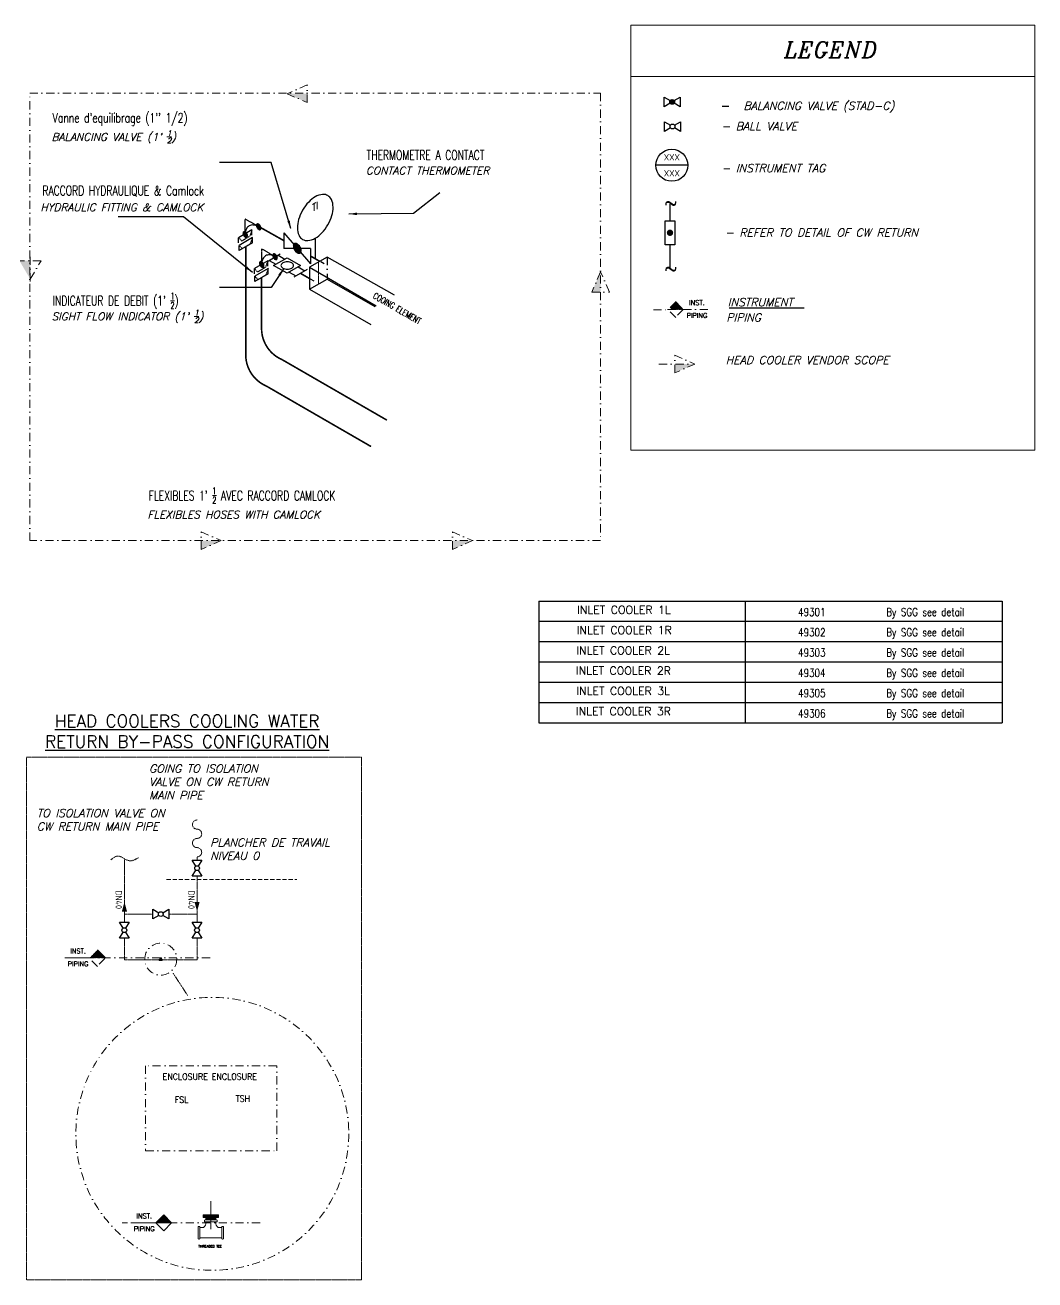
# Model space of a CAD drawing. Header units: millimetres. Extents: x -64622 to 376668, y -9274 to 59250.
# Drawn here: x -64371.8 to -64056.3, y 58858.2 to 59250.1 of the extents above; entities that cross this region are included whole.
import ezdxf
from ezdxf.enums import TextEntityAlignment as Align

# ---------------------------------------------------------------- set-up
doc = ezdxf.new("R2010")
doc.units = ezdxf.units.MM
doc.header["$LTSCALE"] = 0.1
for name, pattern in [('CACHEX2', [19.05, 12.7, -6.35]), ('CENTER', [0.7, 0.4, -0.1, 0.1, -0.1]), ('TIRETPTX2', [50.8, 25.4, -12.7, 0, -12.7])]:
    doc.linetypes.add(name, pattern=pattern)
doc.layers.get('0').update_dxf_attribs({"lineweight": 9})
for name, color, linetype in [('4', 3, 'Continuous'), ('CENT', 5, 'CENTER'), ('ELECTRIC SIGNAL', 7, 'CACHEX2'), ('FITTS', 1, 'Continuous'), ('INSTR', 2, 'Continuous'), ('TEMPERATURE', 5, 'Continuous'), ('Text', 7, 'Continuous'), ('TEXTE-ANG', 2, 'Continuous'), ('TITRE', 50, 'Continuous'), ('VLVS', 1, 'Continuous'), ('WATER', 3, 'Continuous')]:
    doc.layers.add(name, color=color, linetype=linetype)
for name, color, linetype, lineweight in [('BATTERY LIMIT', 3, 'TIRETPTX2', 9), ('FIN', 1, 'Continuous', 9), ('TEXTE', 2, 'Continuous', 20)]:
    doc.layers.add(name, color=color, linetype=linetype, lineweight=lineweight)
doc.styles.add('ITALIC', font='italic.shx', dxfattribs={"height": 1.8})
doc.styles.add('ROMAND', font='romand.shx')
doc.styles.add('ROMANS', font='romans.shx', dxfattribs={"width": 0.7})
doc.styles.add('S1', font='SIMPLEX.shx', dxfattribs={"width": 0.9})
doc.styles.get("Standard").update_dxf_attribs({"font": 'romans.shx', "width": 0.7})
doc.styles.add('Tag_Instrum', font='isocp.shx', dxfattribs={"height": 2})
doc.styles.add('Text English', font='romans.shx', dxfattribs={"height": 4})
doc.dimstyles.new('ISO-25', dxfattribs={"dimtxt": 2.5, "dimasz": 2.5, "dimexe": 1.25, "dimexo": 0.625, "dimtad": 1, "dimtxsty": 'Standard', "dimcen": 2.5, "dimadec": 0, "dimazin": 0, "dimtfac": 1, "dimtmove": 0, "dimatfit": 3, "dimfxl": 1, "dimarcsym": 0})

# ---------------------------------------------------------------- blocks, each defined once
blk = doc.blocks.new('*X6')
at = {"color": 0}
for p, q in [((483.34, 347.22), (483.39, 347.27)), ((483.43, 347.14), (483.56, 347.27)), ((483.52, 347.05), (483.74, 347.27)), ((483.61, 346.96), (483.92, 347.27)), ((483.69, 346.87), (484.09, 347.27)), ((483.78, 346.78), (484.27, 347.27)), ((483.87, 346.69), (484.45, 347.27)), ((483.96, 346.6), (484.62, 347.27)), ((484.05, 346.52), (484.8, 347.27)), ((484.14, 346.43), (484.98, 347.27)), ((484.22, 346.34), (485.15, 347.27)), ((484.31, 346.25), (485.33, 347.27)), ((484.4, 346.16), (485.51, 347.27)), ((484.49, 346.07), (485.69, 347.27)), ((484.58, 345.98), (485.86, 347.27)), ((484.66, 345.9), (486.04, 347.27)), ((484.75, 345.81), (486.22, 347.27)), ((484.84, 345.72), (486.39, 347.27)), ((484.93, 345.63), (486.57, 347.27)), ((485.02, 345.54), (486.75, 347.27)), ((485.11, 345.45), (486.92, 347.27)), ((485.19, 345.36), (487.1, 347.27)), ((485.28, 345.27), (487.28, 347.27)), ((485.37, 345.19), (487.45, 347.27)), ((485.46, 345.1), (487.63, 347.27)), ((485.55, 345.01), (487.81, 347.27)), ((485.63, 344.92), (487.98, 347.27)), ((485.72, 344.83), (488.16, 347.27))]:
    blk.add_line(p, q, dxfattribs=at)
blk = doc.blocks.new('F')
blk.add_solid([(0, 0), (2.99437, -0.802339), (2.99437, 0.802339)])
blk = doc.blocks.new('*X5')
at = {"color": 0}
for p, q in [((483.34, 347.22), (483.39, 347.27)), ((483.43, 347.14), (483.56, 347.27)), ((483.52, 347.05), (483.74, 347.27)), ((483.61, 346.96), (483.92, 347.27)), ((483.69, 346.87), (484.09, 347.27)), ((483.78, 346.78), (484.27, 347.27)), ((483.87, 346.69), (484.45, 347.27)), ((483.96, 346.6), (484.62, 347.27)), ((484.05, 346.52), (484.8, 347.27)), ((484.14, 346.43), (484.98, 347.27)), ((484.22, 346.34), (485.15, 347.27)), ((484.31, 346.25), (485.33, 347.27)), ((484.4, 346.16), (485.51, 347.27)), ((484.49, 346.07), (485.69, 347.27)), ((484.58, 345.98), (485.86, 347.27)), ((484.66, 345.9), (486.04, 347.27)), ((484.75, 345.81), (486.22, 347.27)), ((484.84, 345.72), (486.39, 347.27)), ((484.93, 345.63), (486.57, 347.27)), ((485.02, 345.54), (486.75, 347.27)), ((485.11, 345.45), (486.92, 347.27)), ((485.19, 345.36), (487.1, 347.27)), ((485.28, 345.27), (487.28, 347.27)), ((485.37, 345.19), (487.45, 347.27)), ((485.46, 345.1), (487.63, 347.27)), ((485.55, 345.01), (487.81, 347.27)), ((485.63, 344.92), (487.98, 347.27)), ((485.72, 344.83), (488.16, 347.27))]:
    blk.add_line(p, q, dxfattribs=at)
blk = doc.blocks.new('*X7')
at = {"color": 0}
for p, q in [((483.34, 347.22), (483.39, 347.27)), ((483.43, 347.14), (483.56, 347.27)), ((483.52, 347.05), (483.74, 347.27)), ((483.61, 346.96), (483.92, 347.27)), ((483.69, 346.87), (484.09, 347.27)), ((483.78, 346.78), (484.27, 347.27)), ((483.87, 346.69), (484.45, 347.27)), ((483.96, 346.6), (484.62, 347.27)), ((484.05, 346.52), (484.8, 347.27)), ((484.14, 346.43), (484.98, 347.27)), ((484.22, 346.34), (485.15, 347.27)), ((484.31, 346.25), (485.33, 347.27)), ((484.4, 346.16), (485.51, 347.27)), ((484.49, 346.07), (485.69, 347.27)), ((484.58, 345.98), (485.86, 347.27)), ((484.66, 345.9), (486.04, 347.27)), ((484.75, 345.81), (486.22, 347.27)), ((484.84, 345.72), (486.39, 347.27)), ((484.93, 345.63), (486.57, 347.27)), ((485.02, 345.54), (486.75, 347.27)), ((485.11, 345.45), (486.92, 347.27)), ((485.19, 345.36), (487.1, 347.27)), ((485.28, 345.27), (487.28, 347.27)), ((485.37, 345.19), (487.45, 347.27)), ((485.46, 345.1), (487.63, 347.27)), ((485.55, 345.01), (487.81, 347.27)), ((485.63, 344.92), (487.98, 347.27)), ((485.72, 344.83), (488.16, 347.27))]:
    blk.add_line(p, q, dxfattribs=at)
blk = doc.blocks.new('SIGHTFLOW_ISO1')
for p, q in [((-10.46, 3.62), (-6.28, 6.04)), ((-9.77, 4.03), (-7.67, 2.82)), ((-8.37, 2.42), (-4.19, 4.83)), ((-6.98, 5.64), (-4.88, 4.43)), ((-4.19, 4.83), (0, 2.42)), ((-4.19, 0), (-8.37, 2.42)), ((0, 2.42), (-4.19, 0)), ((-3.49, 0.4), (-1.4, -0.81)), ((2.09, 1.21), (-2.09, -1.21)), ((-0.7, 2.01), (1.4, 0.81))]:
    blk.add_line(p, q)
for centre, radius, start, end in [((-5.39, 2.42), 0.683, 144.3429, 180), ((-5.39, 2.42), 0.683, 180, 215.6571), ((-4.77, 1.98), 1.44, 120, 144.3429), ((-4.77, 2.86), 1.44, 215.6571, 240), ((-4.37, 1.27), 2.25, 103.4495, 120), ((-4.37, 3.56), 2.25, 240, 256.5505), ((-4.1, 0.15), 3.41, 90, 103.4495), ((-4.1, 4.68), 3.41, 256.5505, 270), ((-4.1, 0.15), 3.41, 76.5505, 90), ((-4.1, 4.68), 3.41, 270, 283.4495), ((-3.83, 1.27), 2.25, 60, 76.5505), ((-3.83, 3.56), 2.25, 283.4495, 300), ((-3.42, 1.98), 1.44, 35.6571, 60), ((-3.42, 2.86), 1.44, 300, 324.3429), ((-2.81, 2.42), 0.683, 360, 35.6571), ((-2.81, 2.42), 0.683, 324.3429, 0)]:
    blk.add_arc(centre, radius, start, end)
blk = doc.blocks.new('ISO 43B2', base_point=(-961.23, 1754.53))
at = {"color": 0}
for p, q in [((-964.88, 1751.29), (-966.12, 1752.53)), ((-966.11, 1752.59), (-965.69, 1753.01)), ((-966.11, 1752.41), (-965.54, 1752.98)), ((-964.99, 1751.23), (-966.1, 1752.34)), ((-966.09, 1752.25), (-965.42, 1752.92)), ((-964.8, 1751.4), (-966.09, 1752.69)), ((-964.75, 1751.53), (-966.05, 1752.83)), ((-966.04, 1752.85), (-965.92, 1752.97)), ((-966.04, 1752.11), (-965.31, 1752.85)), ((-965.17, 1751.22), (-966.03, 1752.09)), ((-965.99, 1751.98), (-965.21, 1752.76)), ((-964.72, 1751.69), (-965.97, 1752.93)), ((-965.93, 1751.86), (-965.12, 1752.67)), ((-965.86, 1751.75), (-965.04, 1752.57)), ((-964.73, 1751.88), (-965.85, 1753)), ((-965.79, 1751.64), (-964.96, 1752.46)), ((-965.7, 1751.54), (-964.9, 1752.35)), ((-964.8, 1752.13), (-965.68, 1753.01)), ((-965.61, 1751.45), (-964.84, 1752.22)), ((-965.51, 1751.37), (-964.79, 1752.09)), ((-965.4, 1751.3), (-964.75, 1751.95)), ((-964.99, 1752.5), (-965.39, 1752.9)), ((-961.93, 1755), (-961.5, 1755.43)), ((-961.93, 1754.82), (-961.36, 1755.39)), ((-960.69, 1753.71), (-961.93, 1754.95)), ((-960.81, 1753.65), (-961.92, 1754.75)), ((-960.61, 1753.81), (-961.91, 1755.11)), ((-961.9, 1754.67), (-961.23, 1755.34)), ((-961.86, 1754.53), (-961.12, 1755.26)), ((-960.56, 1753.94), (-961.86, 1755.24)), ((-961.85, 1755.26), (-961.73, 1755.38)), ((-960.98, 1753.64), (-961.85, 1754.5)), ((-961.8, 1754.4), (-961.02, 1755.18)), ((-960.54, 1754.1), (-961.78, 1755.35)), ((-961.74, 1754.28), (-960.93, 1755.09)), ((-961.68, 1754.16), (-960.85, 1754.99)), ((-960.55, 1754.3), (-961.66, 1755.41)), ((-961.28, 1753.75), (-961.65, 1754.12)), ((-961.6, 1754.06), (-960.78, 1754.88)), ((-961.52, 1753.96), (-960.71, 1754.76)), ((-960.61, 1754.55), (-961.49, 1755.43)), ((-961.43, 1753.87), (-960.65, 1754.64)), ((-961.32, 1753.78), (-960.6, 1754.51)), ((-960.8, 1754.92), (-961.21, 1755.32)), ((-961.21, 1753.71), (-960.56, 1754.37)), ((-961.08, 1753.66), (-960.54, 1754.21)), ((-960.93, 1753.63), (-960.54, 1754.02)), ((-965.47, 1751.34), (-965.83, 1751.7)), ((-965.27, 1751.24), (-964.72, 1751.79)), ((-965.12, 1751.21), (-964.73, 1751.6))]:
    blk.add_line(p, q, dxfattribs=at)
at = {"layer": 'CENT'}
for p in [(-965.42, 1752.11), (-961.23, 1754.53)]:
    blk.add_line(p, (-965.42, 1756.95), dxfattribs=at)
at = {"layer": 'FITTS'}
for centre, radius, start, end in [((-965.4, 1752.52), 0.72, 155.6571, 180), ((-964.99, 1752.52), 1.13, 180, 196.5505), ((-964.44, 1752.68), 1.7, 196.5505, 210), ((-965.74, 1752.67), 0.341, 120, 155.6571), ((-965.74, 1752.67), 0.341, 84.3429, 120), ((-964.44, 1752.68), 1.7, 210, 223.4495), ((-965.78, 1752.3), 0.72, 60, 84.3429), ((-961.1, 1752.11), 4.32, 155.6571, 180), ((-965.98, 1751.94), 1.13, 43.4495, 60), ((-966.4, 1751.55), 1.7, 30, 43.4495), ((-963.17, 1753.05), 2.05, 120, 155.6571), ((-966.4, 1751.55), 1.7, 16.5505, 30), ((-965.85, 1751.71), 1.13, 360, 16.5505), ((-963.17, 1753.05), 2.05, 84.3429, 120), ((-963.39, 1750.79), 4.32, 60, 84.3429), ((-961.21, 1754.93), 0.72, 155.6571, 180), ((-960.8, 1754.93), 1.13, 180, 196.5505), ((-960.25, 1755.1), 1.7, 196.5505, 210), ((-961.56, 1755.09), 0.341, 120, 155.6571), ((-961.56, 1755.09), 0.341, 84.3429, 120), ((-960.25, 1755.1), 1.7, 210, 223.4495), ((-961.59, 1754.71), 0.72, 60, 84.3429), ((-960.67, 1754.7), 1.13, 223.4495, 240), ((-961.8, 1754.36), 1.13, 43.4495, 60), ((-960.87, 1754.35), 0.72, 240, 264.3429), ((-962.22, 1753.96), 1.7, 30, 43.4495), ((-960.91, 1753.97), 0.341, 264.3429, 300), ((-962.22, 1753.96), 1.7, 16.5505, 30), ((-960.91, 1753.97), 0.341, 300, 335.6571), ((-961.26, 1754.13), 0.72, 335.6571, 360), ((-961.66, 1754.13), 1.13, 360, 16.5505), ((-964.86, 1752.29), 1.13, 223.4495, 240), ((-965.06, 1751.93), 0.72, 240, 264.3429), ((-965.1, 1751.56), 0.341, 264.3429, 300), ((-965.1, 1751.56), 0.341, 300, 335.6571), ((-965.44, 1751.71), 0.72, 335.6571, 0)]:
    blk.add_arc(centre, radius, start, end, dxfattribs=at)
blk = doc.blocks.new('Blk_ISO_43B2')
at = {"layer": 'VLVS'}
blk.add_blockref('ISO 43B2', (0, 0), dxfattribs=at)
blk = doc.blocks.new('InstrulIso3')
at = {"layer": 'INSTR'}
blk.add_line((0, 6.44), (0, 0), dxfattribs=at)
blk.add_lwpolyline([(-3.95, 15.17, 0.058752), (-5.21, 12.24, 0.072341), (-5.58, 9.67, 0.106617), (-5.07, 7.29, 0.156851), (-3.95, 6.05, 0.156851), (-2.31, 5.7, 0.106617), (0, 6.44, 0.072341), (2.04, 8.05, 0.058752), (3.95, 10.61, 0.058752), (5.21, 13.54, 0.072341), (5.58, 16.11, 0.106617), (5.07, 18.48, 0.156851), (3.95, 19.72, 0.156851), (2.31, 20.08, 0.106617), (0, 19.33, 0.072341), (-2.04, 17.72, 0.058752)], format="xyb", close=True, dxfattribs=at)
at = {"layer": 'INSTR', "style": 'ROMANS', "oblique": 30}
blk.add_attdef('TYPE', text='', height=2.01, rotation=30, dxfattribs=at).set_placement((0, 15.14), align=Align.CENTER)
for tag, p in [('NAME', (-3.42, 9.52)), ('NUM', (-2.23, 7.15))]:
    blk.add_attdef(tag, p, '', height=2.01, rotation=30, dxfattribs=at)
blk = doc.blocks.new('A$C0A190250')
at = {"layer": 'WATER'}
for p, q in [((2.09, 1.21), (-2.09, -1.21)), ((2.09, -0.4), (2.09, 1.21)), ((2.09, -0.4), (-2.09, -2.82)), ((-2.09, -2.82), (-2.09, -1.21))]:
    blk.add_line(p, q, dxfattribs=at)
at = {"layer": 'WATER', "linetype": 'CACHEX2', "ltscale": 0.0005}
for p, q in [((2.09, 1.21), (1.36, -0.82)), ((-1.09, -2.24), (-2.09, -1.21)), ((1.36, -0.82), (-1.09, -2.24))]:
    blk.add_line(p, q, dxfattribs=at)
blk = doc.blocks.new('A$C01374C4C')
at = {"layer": 'WATER'}
for p, q in [((2.09, 1.21), (-2.09, -1.21)), ((2.09, -0.4), (2.09, 1.21)), ((-2.09, -2.82), (-2.09, -1.21))]:
    blk.add_line(p, q, dxfattribs=at)
at = {"layer": 'WATER', "linetype": 'CACHEX2', "ltscale": 0.0005}
for p, q in [((2.09, 1.21), (1.36, -0.82)), ((-1.09, -2.24), (-2.09, -1.21)), ((1.36, -0.82), (-1.09, -2.24))]:
    blk.add_line(p, q, dxfattribs=at)
blk = doc.blocks.new('FLECHELIMITE')
for p, q in [((-6.28, -2.75), (-6.28, 2.75)), ((-6.28, 2.75), (0, 0)), ((0, 0), (-6.28, -2.75))]:
    blk.add_line(p, q)
blk.add_solid([(-6.28, -2.75), (0, 0), (-6.28, 0)])
blk = doc.blocks.new('O5')
at = {"layer": 'BATTERY LIMIT'}
for p, q in [((0, 7.93), (0, 0)), ((0, 7.22), (-3.38, 1.45)), ((-3.38, 1.45), (3.38, 1.45))]:
    blk.add_line(p, q, dxfattribs=at)
blk.add_solid([(0, 7.22), (0, 1.45), (3.38, 1.45), (0, 1.45)], dxfattribs=at)
blk = doc.blocks.new('FSL')
blk.add_hatch(color=256).paths.add_polyline_path([(1, 3.75, 1), (-1, 3.75, 1)])
blk.add_lwpolyline([(-1.5, 7.5), (1.5, 7.5), (1.5, 0), (-1.5, 0)], close=True)
at = {"layer": 'TEXTE', "style": 'Tag_Instrum'}
for tag, p in [('DIA', (-2.5, -8)), ('FLUID', (-2.5, -11)), ('DESC', (-2.5, -14))]:
    blk.add_attdef(tag, text='', height=2, dxfattribs=at).set_placement(p, align=Align.MIDDLE_LEFT)
at = {"layer": 'TEXTE', "style": 'Tag_Instrum', "flags": 1}
for tag, p in [('COM1', (-2.5, -17)), ('COM2', (-2.5, -20))]:
    blk.add_attdef(tag, text='', height=2, dxfattribs=at).set_placement(p, align=Align.MIDDLE_LEFT)
blk = doc.blocks.new('DI-PL')
blk.add_line((5, 0), (-5, 0))
blk.add_circle((0, 0), 5)
at = {"layer": 'TEXTE', "style": 'Tag_Instrum'}
for tag, p in [('TYPE', (0, 2.5)), ('NUM', (0, -2.5))]:
    blk.add_attdef(tag, text='', height=2, dxfattribs=at).set_placement(p, align=Align.MIDDLE_CENTER)
at = {"layer": 'TEXTE', "style": 'Tag_Instrum', "flags": 1}
for tag, p in [('DESC', (-5, -10)), ('COM1', (-5, -13)), ('COM2', (-5, -16))]:
    blk.add_attdef(tag, text='', height=2, dxfattribs=at).set_placement(p, align=Align.MIDDLE_LEFT)
blk = doc.blocks.new('BALL_VALVE')
for points in [[(1.86, -0.39), (0, -1.5), (0, 1.5), (1.86, 0.39)], [(3.14, 0.39), (5, 1.5), (5, -1.5), (3.14, -0.39)]]:
    blk.add_lwpolyline(points)
blk.add_circle((2.5, 0), 0.75)
at = {"layer": 'TEXTE', "style": 'Tag_Instrum'}
for tag, p in [('DIA', (0, -8)), ('FLUID', (0, -11)), ('DESC', (0, -14))]:
    blk.add_attdef(tag, text='', height=2, dxfattribs=at).set_placement(p, align=Align.MIDDLE_LEFT)
at = {"layer": 'TEXTE', "style": 'Tag_Instrum', "flags": 1}
for tag, p in [('COM1', (0, -17)), ('COM2', (0, -20))]:
    blk.add_attdef(tag, text='', height=2, dxfattribs=at).set_placement(p, align=Align.MIDDLE_LEFT)
blk = doc.blocks.new('GLOBE_VALVE')
for points in [[(1.86, -0.39), (0, -1.5), (0, 1.5), (1.86, 0.39)], [(3.14, 0.39), (5, 1.5), (5, -1.5), (3.14, -0.39)]]:
    blk.add_lwpolyline(points)
at = {"const_width": 0.75}
blk.add_lwpolyline([(2.5, -0.38, -0.414214), (2.12, 0, -0.414214), (2.5, 0.38, -0.414214), (2.88, 0, -0.414214), (2.5, -0.38, -16.210405)], format="xyb", dxfattribs=at)
blk.add_circle((2.5, 0), 0.75)
at = {"layer": 'Text', "style": 'Text English'}
for tag, p in [('DIA', (0, -8)), ('FLUID', (0, -11)), ('DESC', (0, -14))]:
    blk.add_attdef(tag, text='', height=2, dxfattribs=at).set_placement(p, align=Align.MIDDLE_LEFT)
at = {"layer": 'Text', "style": 'Text English', "flags": 1}
for tag, p in [('COM1', (0, -17)), ('COM2', (0, -20))]:
    blk.add_attdef(tag, text='', height=2, dxfattribs=at).set_placement(p, align=Align.MIDDLE_LEFT)
blk = doc.blocks.new('*X24')
at = {"color": 0}
for p, q in [((2.66, 19.595), (2.687, 19.622)), ((2.66, 19.588), (2.693, 19.621)), ((2.66, 19.581), (2.699, 19.62)), ((2.661, 19.575), (2.704, 19.618)), ((2.662, 19.605), (2.68, 19.622)), ((2.663, 19.569), (2.708, 19.615)), ((2.752, 19.529), (2.667, 19.614)), ((2.753, 19.535), (2.671, 19.617)), ((2.753, 19.543), (2.675, 19.62)), ((2.751, 19.551), (2.68, 19.622)), ((2.749, 19.561), (2.687, 19.622)), ((2.744, 19.572), (2.696, 19.621)), ((2.735, 19.589), (2.708, 19.615)), ((2.744, 19.509), (2.66, 19.593)), ((2.74, 19.506), (2.66, 19.586)), ((2.747, 19.513), (2.661, 19.599)), ((2.735, 19.504), (2.661, 19.578)), ((2.749, 19.518), (2.662, 19.605)), ((2.729, 19.503), (2.663, 19.569)), ((2.664, 19.564), (2.712, 19.612)), ((2.751, 19.523), (2.664, 19.61)), ((2.666, 19.559), (2.716, 19.609)), ((2.721, 19.503), (2.666, 19.558)), ((2.668, 19.554), (2.72, 19.606)), ((2.67, 19.549), (2.724, 19.602)), ((2.673, 19.544), (2.727, 19.599)), ((2.711, 19.507), (2.673, 19.544)), ((2.676, 19.54), (2.73, 19.595)), ((2.678, 19.536), (2.733, 19.591)), ((2.681, 19.532), (2.736, 19.586)), ((2.684, 19.528), (2.739, 19.582)), ((2.688, 19.524), (2.741, 19.578)), ((2.691, 19.52), (2.744, 19.573)), ((2.695, 19.517), (2.746, 19.568)), ((2.699, 19.514), (2.748, 19.563)), ((2.703, 19.511), (2.75, 19.558)), ((2.707, 19.508), (2.751, 19.552)), ((2.712, 19.506), (2.752, 19.546)), ((2.717, 19.504), (2.753, 19.539)), ((2.723, 19.503), (2.753, 19.532)), ((2.73, 19.503), (2.751, 19.524)), ((2.742, 19.507), (2.746, 19.511))]:
    blk.add_line(p, q, dxfattribs=at)
blk = doc.blocks.new('GvalveIso1')
at = {"layer": 'VLVS'}
for p, q in [((-64322.98, 59167.4), (-64322.98, 59162.57)), ((-64322.98, 59167.4), (-64314.61, 59157.74)), ((-64314.61, 59162.57), (-64322.98, 59162.57)), ((-64314.61, 59162.57), (-64314.61, 59157.74))]:
    blk.add_line(p, q, dxfattribs=at)
blk.add_lwpolyline([(-64319.64, 59162.08, 0.058752), (-64319.23, 59161.53, 0.072341), (-64318.79, 59161.18, 0.106617), (-64318.29, 59161.03, 0.156851), (-64317.94, 59161.1, 0.156851), (-64317.7, 59161.37, 0.106617), (-64317.59, 59161.88, 0.072341), (-64317.67, 59162.43, 0.058752), (-64317.94, 59163.06, 0.058752), (-64318.35, 59163.61, 0.072341), (-64318.79, 59163.95, 0.106617), (-64319.29, 59164.11, 0.156851), (-64319.64, 59164.04, 0.156851), (-64319.88, 59163.77, 0.106617), (-64319.99, 59163.26, 0.072341), (-64319.91, 59162.71, 0.058752)], format="xyb", close=True, dxfattribs=at)
at = {"layer": 'VLVS', "xscale": 25.7762984797082, "yscale": 25.7762984797082, "zscale": 25.7762984797082}
blk.add_blockref('*X24', (-64388.55, 58658.32), dxfattribs=at)

msp = doc.modelspace()

# ---------------------------------------------------------------- hatches: boundary and pattern name
at = {"layer": 'FIN'}
h = msp.add_hatch(color=256, dxfattribs=at)
h.paths.add_polyline_path([(-64328.98, 58957.99), (-64329.92, 58957.99), (-64329.92, 58958.37), (-64328.98, 58958.37)])
h.paths.add_polyline_path([(-64329.25, 58958.37), (-64329.45, 58958.37), (-64329.45, 58958.82), (-64329.25, 58958.82)])
h.paths.add_polyline_path([(-64329.45, 58958.37), (-64329.65, 58958.37), (-64329.65, 58958.82), (-64329.45, 58958.82)])
h = msp.add_hatch(color=256, dxfattribs=at)
h.paths.add_polyline_path([(-64311.4, 58877.73), (-64311.4, 58878.53), (-64313.8, 58878.53), (-64313.8, 58877.73)])
h.paths.add_polyline_path([(-64313.8, 58877.73), (-64313.8, 58878.53), (-64316.2, 58878.53), (-64316.2, 58877.73)])
h.paths.add_polyline_path([(-64315.4, 58877.73), (-64315.4, 58876.93), (-64313.8, 58876.93), (-64313.8, 58877.73)])
h.paths.add_polyline_path([(-64313.8, 58877.73), (-64313.8, 58876.93), (-64312.2, 58876.93), (-64312.2, 58877.73)])

# ---------------------------------------------------------------- linework, layer by layer
at = {"layer": '4'}
for p, q in [((-64277.42, 59177.65), (-64282.94, 59174.46)), ((-64256.4, 59165.75), (-64277.42, 59177.65)), ((-64282.94, 59174.46), (-64262.13, 59162.44)), ((-64282.94, 59174.46), (-64282.94, 59167.59)), ((-64282.94, 59167.59), (-64277.42, 59170.78)), ((-64277.42, 59170.78), (-64262.57, 59162.21)), ((-64282.94, 59167.59), (-64263.83, 59156.56)), ((-64262.13, 59162.44), (-64262.13, 59162.44))]:
    msp.add_line(p, q, dxfattribs=at)
at = {"layer": '4', "linetype": 'TIRETPTX2'}
msp.add_line((-64277.42, 59177.65), (-64277.42, 59170.78), dxfattribs=at)
at = {"layer": '4', "linetype": 'CACHEX2'}
for p, q in [((-64278.36, 59175.51), (-64279.74, 59176.31)), ((-64281.56, 59170.14), (-64282.94, 59170.94))]:
    msp.add_line(p, q, dxfattribs=at)
at = {"layer": '4', "const_width": 0.5}
for points in [[(-64279.74, 59176.31), (-64282.61, 59177.96)], [(-64282.94, 59170.94), (-64285.81, 59172.59)]]:
    msp.add_lwpolyline(points, dxfattribs=at)
at = {"layer": 'BATTERY LIMIT', "linetype": 'CACHEX2', "ltscale": 0.0005}
for p, q in [((-64280.18, 59176.05), (-64280.18, 59169.19)), ((-64340.79, 58976.26), (-64340.79, 58989.75)), ((-64318.1, 58976.69), (-64318.1, 58984.3)), ((-64340.79, 58969.93), (-64340.79, 58976.25)), ((-64318.1, 58969.93), (-64318.1, 58976.69)), ((-64340.79, 58972.46), (-64331.94, 58972.46)), ((-64326.94, 58972.46), (-64318.1, 58972.46)), ((-64340.79, 58958.18), (-64340.79, 58964.93)), ((-64318.1, 58958.18), (-64318.1, 58964.93)), ((-64340.79, 58958.18), (-64318.1, 58958.18)), ((-64321.07, 58947.07), (-64325.62, 58954.05))]:
    msp.add_line(p, q, dxfattribs=at)
at = {"layer": 'BATTERY LIMIT'}
for p, q in [((-64168.52, 59163.71), (-64170.99, 59161.23)), ((-64168.66, 59163.75), (-64166.18, 59161.27)), ((-64175.53, 59161.23), (-64170.83, 59161.23)), ((-64171.14, 59161.27), (-64166.18, 59161.27)), ((-64168.52, 59158.76), (-64171, 59161.23)), ((-64166.18, 59161.27), (-64168.66, 59158.8)), ((-64166.18, 59161.27), (-64158.38, 59161.27)), ((-64173.77, 59144.25), (-64163.36, 59144.25)), ((-64314.05, 58958.82), (-64357.13, 58958.82)), ((-64349.22, 58956.08), (-64351.7, 58958.56)), ((-64346.88, 58958.6), (-64349.36, 58956.12)), ((-64293.22, 58925.06), (-64334.18, 58925.06)), ((-64334.18, 58925.06), (-64334.18, 58898.56)), ((-64293.22, 58898.56), (-64293.22, 58925.06)), ((-64334.18, 58898.56), (-64293.22, 58898.56)), ((-64298.4, 58876.05), (-64341.48, 58876.05))]:
    msp.add_line(p, q, dxfattribs=at)
at = {"layer": 'BATTERY LIMIT', "linetype": 'CACHEX2'}
msp.add_line((-64327.6, 58983.31), (-64286.93, 58983.31), dxfattribs=at)
at = {"layer": 'BATTERY LIMIT'}
msp.add_lwpolyline([(-64370.38, 59228.9), (-64192.02, 59228.9), (-64192.02, 59089.11), (-64370.38, 59089.11)], close=True, dxfattribs=at)
at = {"layer": 'BATTERY LIMIT', "linetype": 'CACHEX2', "ltscale": 0.0005}
msp.add_lwpolyline([(-64371.38, 59021.5), (-64266.75, 59021.5), (-64266.75, 58858.21), (-64371.38, 58858.21)], close=True, dxfattribs=at)
msp.add_lwpolyline([(-64318.1, 58989.3), (-64318.1, 58990.33, 1.001005), (-64318.1, 58993.21, -0.998964), (-64318.1, 58996.09, 1.001074), (-64318.1, 58998.97, -0.998996), (-64318.1, 59001.85)], format="xyb", dxfattribs=at)
at = {"layer": 'BATTERY LIMIT'}
for centre, radius in [((-64329.45, 58958.37), 5), ((-64313.34, 58903.83), 42.63)]:
    msp.add_circle(centre, radius, dxfattribs=at)
at = {"layer": 'BATTERY LIMIT', "linetype": 'CACHEX2', "ltscale": 0.0005}
msp.add_spline([(-64345.05, 58989.4), (-64342.88, 58990.58), (-64339.29, 58989.12), (-64336.36, 58990.11)], degree=3, dxfattribs=at)
at = {"layer": 'FIN'}
for p, q in [((-64329.92, 58958.37), (-64328.98, 58958.37)), ((-64329.92, 58958.37), (-64329.92, 58957.99)), ((-64328.98, 58958.37), (-64328.98, 58957.99)), ((-64329.92, 58957.99), (-64328.98, 58957.99)), ((-64313.8, 58882.84), (-64313.8, 58876.43)), ((-64330.99, 58876.01), (-64338.79, 58876.01)), ((-64328.51, 58878.49), (-64330.99, 58876.01)), ((-64326.04, 58876.01), (-64330.99, 58876.01)), ((-64330.99, 58876.01), (-64328.51, 58873.54)), ((-64328.51, 58878.49), (-64326.04, 58876.01)), ((-64328.51, 58873.54), (-64326.04, 58876.01)), ((-64316.2, 58878.53), (-64311.4, 58878.53)), ((-64316.2, 58877.73), (-64316.2, 58878.53)), ((-64316.2, 58877.73), (-64311.4, 58877.73)), ((-64315.8, 58876.53), (-64315.8, 58876.73)), ((-64315.6, 58876.93), (-64312, 58876.93)), ((-64315.6, 58876.33), (-64312, 58876.33)), ((-64315.4, 58876.93), (-64315.4, 58877.73)), ((-64315.4, 58875.73), (-64315.4, 58876.33)), ((-64313.8, 58874.08), (-64313.8, 58876.05)), ((-64312.2, 58876.93), (-64312.2, 58877.73)), ((-64312.2, 58875.73), (-64312.2, 58876.33)), ((-64311.8, 58876.53), (-64311.8, 58876.73)), ((-64311.4, 58877.73), (-64311.4, 58878.53)), ((-64317.8, 58874.73), (-64317.8, 58871.13)), ((-64317.6, 58874.93), (-64317.4, 58874.93)), ((-64317.2, 58874.73), (-64317.2, 58871.13)), ((-64317.2, 58874.53), (-64316.6, 58874.53)), ((-64311, 58874.53), (-64310.4, 58874.53)), ((-64310.4, 58874.73), (-64310.4, 58871.13)), ((-64310.2, 58874.93), (-64310, 58874.93)), ((-64309.8, 58874.73), (-64309.8, 58871.13)), ((-64317.6, 58870.93), (-64317.4, 58870.93)), ((-64317.2, 58871.33), (-64310.4, 58871.33)), ((-64310.2, 58870.93), (-64310, 58870.93))]:
    msp.add_line(p, q, dxfattribs=at)
at = {"layer": 'FIN', "color": 40, "linetype": 'CACHEX2'}
for p, q in [((-64329.65, 58958.82), (-64329.65, 58958.37)), ((-64329.65, 58958.82), (-64329.25, 58958.82)), ((-64329.25, 58958.82), (-64329.25, 58958.37))]:
    msp.add_line(p, q, dxfattribs=at)
at = {"layer": 'FIN'}
for centre, radius, start, end in [((-64315.6, 58876.73), 0.2, 90, 180), ((-64315.6, 58876.53), 0.2, 180, 270), ((-64312, 58876.73), 0.2, 0, 90), ((-64312, 58876.53), 0.2, 270, 0), ((-64317.6, 58874.73), 0.2, 90, 180), ((-64317.4, 58874.73), 0.2, 0, 90), ((-64316.6, 58875.73), 1.2, 270, 0), ((-64311, 58875.73), 1.2, 180, 270), ((-64310.2, 58874.73), 0.2, 90, 180), ((-64310, 58874.73), 0.2, 0, 90), ((-64317.6, 58871.13), 0.2, 180, 270), ((-64317.4, 58871.13), 0.2, 270, 0), ((-64310.2, 58871.13), 0.2, 180, 270), ((-64310, 58871.13), 0.2, 270, 0)]:
    msp.add_arc(centre, radius, start, end, dxfattribs=at)
at = {"layer": 'TEXTE'}
for p, q in [((-64182.54, 59250.11), (-64182.54, 59117.32)), ((-64056.31, 59250.11), (-64182.54, 59250.11)), ((-64056.31, 59245.11), (-64056.31, 59250.11)), ((-64056.31, 59245.11), (-64056.31, 59117.32)), ((-64182.54, 59234.06), (-64056.31, 59234.06)), ((-64182.54, 59117.32), (-64056.31, 59117.32)), ((-64351.66, 58958.78), (-64359.46, 58958.78))]:
    msp.add_line(p, q, dxfattribs=at)
at = {"layer": 'TEXTE', "lineweight": -3}
for p, q in [((-64211.35, 59070.24), (-64066.53, 59070.24)), ((-64211.35, 59070.24), (-64211.35, 59063.9)), ((-64146.84, 59070.24), (-64146.84, 59063.9)), ((-64066.53, 59070.24), (-64066.53, 59063.9)), ((-64211.35, 59063.9), (-64066.53, 59063.9)), ((-64211.35, 59063.9), (-64211.35, 59057.57)), ((-64146.84, 59063.9), (-64146.84, 59057.57)), ((-64066.53, 59063.9), (-64066.53, 59057.57)), ((-64211.35, 59057.57), (-64066.53, 59057.57)), ((-64211.35, 59057.57), (-64211.35, 59051.24)), ((-64146.84, 59057.57), (-64146.84, 59051.24)), ((-64066.53, 59057.57), (-64066.53, 59051.24)), ((-64211.35, 59051.24), (-64066.53, 59051.24)), ((-64211.35, 59051.24), (-64211.35, 59044.9)), ((-64146.84, 59051.24), (-64146.84, 59044.9)), ((-64066.53, 59051.24), (-64066.53, 59044.9)), ((-64211.35, 59044.9), (-64066.53, 59044.9)), ((-64211.35, 59044.9), (-64211.35, 59038.57)), ((-64146.84, 59044.9), (-64146.84, 59038.57)), ((-64066.53, 59044.9), (-64066.53, 59038.57)), ((-64211.35, 59038.57), (-64066.53, 59038.57)), ((-64211.35, 59038.57), (-64211.35, 59032.24)), ((-64146.84, 59038.57), (-64146.84, 59032.24)), ((-64066.53, 59038.57), (-64066.53, 59032.24)), ((-64211.35, 59032.24), (-64066.53, 59032.24))]:
    msp.add_line(p, q, dxfattribs=at)
at = {"layer": 'TEXTE-ANG'}
for p, q in [((-64154.08, 59224.82), (-64151.95, 59224.82)), ((-64151.85, 59161.76), (-64128.41, 59161.76))]:
    msp.add_line(p, q, dxfattribs=at)
at = {"layer": 'WATER'}
for p, q in [((-64170.33, 59189), (-64170.33, 59194.28)), ((-64170.33, 59173.96), (-64170.33, 59181.5))]:
    msp.add_line(p, q, dxfattribs=at)
at = {"layer": 'WATER', "const_width": 0.5}
msp.add_lwpolyline([(-64290.98, 59182.79), (-64298.58, 59187.07)], dxfattribs=at)
for points in [[(-64302.89, 59180.91), (-64302.89, 59147.12, 0.300962), (-64296.44, 59137.37), (-64263.74, 59118.49)], [(-64297.95, 59171.26), (-64297.95, 59155.36, 0.300962), (-64291.49, 59145.6), (-64258.79, 59126.73)]]:
    msp.add_lwpolyline(points, format="xyb", dxfattribs=at)

# ---------------------------------------------------------------- block references
at = {"layer": 'BATTERY LIMIT', "xscale": -1}
msp.add_blockref('FLECHELIMITE', (-64289.95, 59228.67), dxfattribs=at)
at = {"layer": 'BATTERY LIMIT', "linetype": 'CACHEX2', "ltscale": 0.0005}
for p in [(-64298.85, 59187.11), (-64293.72, 59177.77)]:
    msp.add_blockref('Blk_ISO_43B2', p, dxfattribs=at)
at = {"layer": 'BATTERY LIMIT', "rotation": 180}
for name, p in [('O5', (-64370.22, 59177.98)), ('*X6', (-63682.8, 59508.54))]:
    msp.add_blockref(name, p, dxfattribs=at)
at = {"layer": 'BATTERY LIMIT', "xscale": -1, "rotation": 270}
msp.add_blockref('FLECHELIMITE', (-64192.02, 59173.03), dxfattribs=at)
at = {"layer": 'BATTERY LIMIT'}
for p in [(-64162.55, 59144.25), (-64310.54, 59089.11), (-64232.03, 59089.11)]:
    msp.add_blockref('FLECHELIMITE', p, dxfattribs=at)
at = {"layer": 'FIN', "xscale": -1, "rotation": 180}
msp.add_blockref('*X7', (-64814.24, 59223.32), dxfattribs=at)
at = {"layer": 'TEMPERATURE'}
ref = msp.add_blockref('InstrulIso3', (-64281.18, 59177.13), dxfattribs=at)
ref.add_attrib('TYPE', 'TI', dxfattribs={"layer": 'INSTR', "height": 2.014, "rotation": 30, "style": 'ROMANS', "oblique": 30}).set_placement((-64281.18, 59192.27), align=Align.CENTER)
at = {"layer": 'WATER', "linetype": 'CACHEX2', "ltscale": 0.0005}
for name, p in [('GLOBE_VALVE', (-64172.15, 59226.12)), ('BALL_VALVE', (-64172.04, 59218.43)), ('A$C01374C4C', (-64303.03, 59184.91)), ('FSL', (-64170.33, 59181.5)), ('A$C0A190250', (-64302.89, 59182.52)), ('A$C01374C4C', (-64298.09, 59175.25)), ('A$C0A190250', (-64297.95, 59172.87))]:
    msp.add_blockref(name, p, dxfattribs=at)
msp.add_blockref('DI-PL', (-64169.76, 59206.32), dxfattribs=at).add_auto_attribs({'TYPE': 'XXX', 'NUM': 'XXX'})
at = {"layer": 'WATER', "linetype": 'CACHEX2'}
msp.add_blockref('GvalveIso1', (31.99, 17.81), dxfattribs=at)
at = {"layer": 'WATER'}
msp.add_blockref('SIGHTFLOW_ISO1', (-64285.81, 59172.59), dxfattribs=at)
at = {"layer": 'WATER', "linetype": 'CACHEX2', "ltscale": 0.0005}
for p, rotation in [((-64318.1, 58989.3), 270), ((-64326.94, 58972.46), 180)]:
    msp.add_blockref('BALL_VALVE', p, dxfattribs=dict(at, rotation=rotation))
ref = msp.add_blockref('BALL_VALVE', (-64340.83, 58969.93), dxfattribs=dict(at, rotation=270))
ref.add_attrib('DIA', 'DN40', dxfattribs={"layer": 'TEXTE', "height": 2, "rotation": 270, "style": 'Tag_Instrum'}).set_placement((-64342.58, 58979.88), align=Align.MIDDLE_LEFT)
ref = msp.add_blockref('BALL_VALVE', (-64318.13, 58969.93), dxfattribs=dict(at, rotation=270))
ref.add_attrib('DIA', 'DN40', dxfattribs={"layer": 'TEXTE', "height": 2, "rotation": 270, "style": 'Tag_Instrum'}).set_placement((-64319.88, 58979.88), align=Align.MIDDLE_LEFT)
at = {"layer": 'WATER', "xscale": -1}
for name, p, rotation in [('F', (-64340.79, 58976.26), 90), ('*X5', (-64834.91, 59306.09), 180)]:
    msp.add_blockref(name, p, dxfattribs=dict(at, rotation=rotation))
at = {"layer": 'WATER', "rotation": 90}
msp.add_blockref('F', (-64318.1, 58973.26), dxfattribs=at)

# ---------------------------------------------------------------- texts
at = {"layer": 'ELECTRIC SIGNAL', "style": 'S1', "width": 0.9}
for s, p in [('FSL', (-64325.07, 58913.49)), ('TSH', (-64306.02, 58913.84))]:
    msp.add_text(s, height=2, dxfattribs=at).set_placement(p)
at = {"layer": 'FIN', "style": 'ROMANS'}
for s, height, p in [('INST.', 1.5, (-64334.61, 58877.4)), ('PIPING', 1.5, (-64334.61, 58873.41)), ('THREADED TEE', 0.75, (-64314.02, 58868.31))]:
    msp.add_text(s, height=height, dxfattribs=at).set_placement(p, align=Align.CENTER)
at = {"layer": 'TEXTE', "style": 'ITALIC'}
msp.add_text('LEGEND', height=5, dxfattribs=at).set_placement((-64120.07, 59242.38), align=Align.MIDDLE)
at = {"layer": 'TEXTE', "lineweight": -3, "style": 'ROMANS'}
for s, p in [('INLET COOLER 1L', (-64199.34, 59066.24)), ('INLET COOLER 1R', (-64199.47, 59059.9)), ('INLET COOLER 2L', (-64199.59, 59053.57)), ('INLET COOLER 2R', (-64199.72, 59047.24)), ('INLET COOLER 3L', (-64199.59, 59040.9)), ('INLET COOLER 3R', (-64199.72, 59034.57))]:
    msp.add_text(s, height=2.5, dxfattribs=at).set_placement(p)
at = {"layer": 'TEXTE', "lineweight": -3, "style": 'ROMANS', "width": 0.8}
for s, p in [('49301', (-64130.31, 59065.55)), ('By SGG see detail ', (-64102.74, 59065.55)), ('49302', (-64130.31, 59059.22)), ('By SGG see detail ', (-64102.74, 59059.22)), ('49303', (-64130.31, 59052.89)), ('By SGG see detail ', (-64102.74, 59052.89)), ('49304', (-64130.31, 59046.55)), ('By SGG see detail ', (-64102.74, 59046.55)), ('49305', (-64130.31, 59040.22)), ('By SGG see detail ', (-64102.74, 59040.22)), ('By SGG see detail ', (-64102.74, 59033.89)), ('49306', (-64130.31, 59033.89))]:
    msp.add_text(s, height=2.5, dxfattribs=at).set_placement(p)
at = {"layer": 'TEXTE', "style": 'ROMANS'}
for s, p in [('INST.', (-64355.29, 58960.16)), ('PIPING', (-64355.29, 58956.17))]:
    msp.add_text(s, height=1.5, dxfattribs=at).set_placement(p, align=Align.CENTER)
at = {"layer": 'TEXTE', "style": 'S1', "width": 0.9}
msp.add_text('ENCLOSURE ENCLOSURE', height=2, dxfattribs=at).set_placement((-64328.85, 58920.69))
at = {"layer": 'TEXTE', "attachment_point": 1}
for s, insert, char_height, width, style in [("\\A1;Vanne d'equilibrage (1'' 1/2)", (-64363.21, 59222.64), 3, 80.1621, 'ROMANS'), ("\\A1;BALANCING VALVE (1' {\\H0.7x;\\S1/2;})", (-64363.54, 59217.22), 2.4, 67.1813, 'ITALIC'), ('THERMOMETRE A CONTACT', (-64265.13, 59211.02), 3, 80.1621, 'ROMANS'), ('CONTACT THERMOMETER', (-64265.33, 59205.89), 2.4, 53.37, 'ITALIC'), ('RACCORD HYDRAULIQUE & Camlock', (-64366.41, 59199.91), 3, 105.776, 'ROMANS'), ('{\\H1.5x;HYDRAULIC FITTING & CAMLOCK}', (-64367.06, 59194.4), 1.6, 53.37, 'ITALIC'), ("\\A1;INDICATEUR DE DEBIT (1' {\\H0.7x;\\S1/2;})", (-64363.21, 59166.54), 3, 80.1621, 'ROMANS'), ("\\A1;SIGHT FLOW INDICATOR (1' {\\H0.7x;\\S1/2;})", (-64363.54, 59161.13), 2.4, 67.1813, 'ITALIC'), ("\\A1;FLEXIBLES 1' {\\H0.7x;\\S1/2;} AVEC RACCORD CAMLOCK", (-64333.22, 59105.69), 3, 135.8014, 'ROMANS'), ('FLEXIBLES HOSES WITH CAMLOCK', (-64333.57, 59098.45), 2.4, 113.9121, 'ITALIC'), ('GOING TO ISOLATION VALVE ON CW RETURN MAIN PIPE', (-64333.09, 59019.15), 2.5, 46.5994, 'ITALIC'), ('TO ISOLATION VALVE ON CW RETURN MAIN PIPE', (-64368.18, 59005.26), 2.5, 46.5994, 'ITALIC'), ('PLANCHER DE TRAVAIL NIVEAU 0', (-64314, 58996.09), 2.5, 45.9642, 'ITALIC')]:
    msp.add_mtext(s, dxfattribs=dict(at, insert=insert, char_height=char_height, width=width, style=style))
at = {"layer": 'TEXTE', "insert": (-64255.59, 59161.65), "char_height": 1.974, "width": 49.9984, "attachment_point": 5, "rotation": 330, "style": 'ROMANS'}
msp.add_mtext('COOING ELEMENT', dxfattribs=at)
at = {"layer": 'TEXTE-ANG', "style": 'ITALIC'}
for s, p in [('BALANCING VALVE (STAD-C)', (-64147.37, 59223.66)), ('- BALL VALVE', (-64154.28, 59217.25)), ('- INSTRUMENT TAG', (-64154.25, 59204.18)), ('- REFER TO DETAIL OF CW RETURN', (-64153.16, 59184.05)), ('INSTRUMENT', (-64152.28, 59162.31)), ('PIPING', (-64152.72, 59157.57)), ('HEAD COOLER VENDOR SCOPE', (-64152.94, 59144.25))]:
    msp.add_text(s, height=2.5, dxfattribs=at).set_placement(p)
at = {"layer": 'TEXTE-ANG', "style": 'ROMANS'}
for s, p in [('INST.', (-64161.92, 59162.66)), ('PIPING', (-64161.92, 59158.67))]:
    msp.add_text(s, height=1.5, dxfattribs=at).set_placement(p, align=Align.CENTER)
at = {"layer": 'TITRE', "insert": (-64321.21, 59029.55), "char_height": 3.85, "width": 103.3543, "attachment_point": 5, "style": 'ROMAND'}
msp.add_mtext('{\\LHEAD COOLERS COOLING WATER RETURN BY-PASS CONFIGURATION}', dxfattribs=at)
at = {"layer": 'WATER', "style": 'ROMANS'}
for p in [(-64172.07, 59192.75), (-64172.07, 59172.19)]:
    msp.add_text('%%126', height=4, dxfattribs=at).set_placement(p)

# ---------------------------------------------------------------- leaders
at = {"layer": 'TEXTE'}
for points in [[(-64288.8, 59186.56), (-64294.98, 59207.22), (-64311.04, 59207.22)], [(-64270.66, 59191.13), (-64250.46, 59191.34), (-64242.25, 59197.81)], [(-64300.79, 59172.88), (-64322.36, 59190.18), (-64342.71, 59190.18)], [(-64291.01, 59174.06), (-64294.98, 59168.13), (-64311.04, 59168.13)]]:
    msp.add_leader(points, dimstyle='ISO-25', override={"dimgap": 0.625, "dimtad": 0}, dxfattribs=at)

doc.saveas('drawing.dxf')
